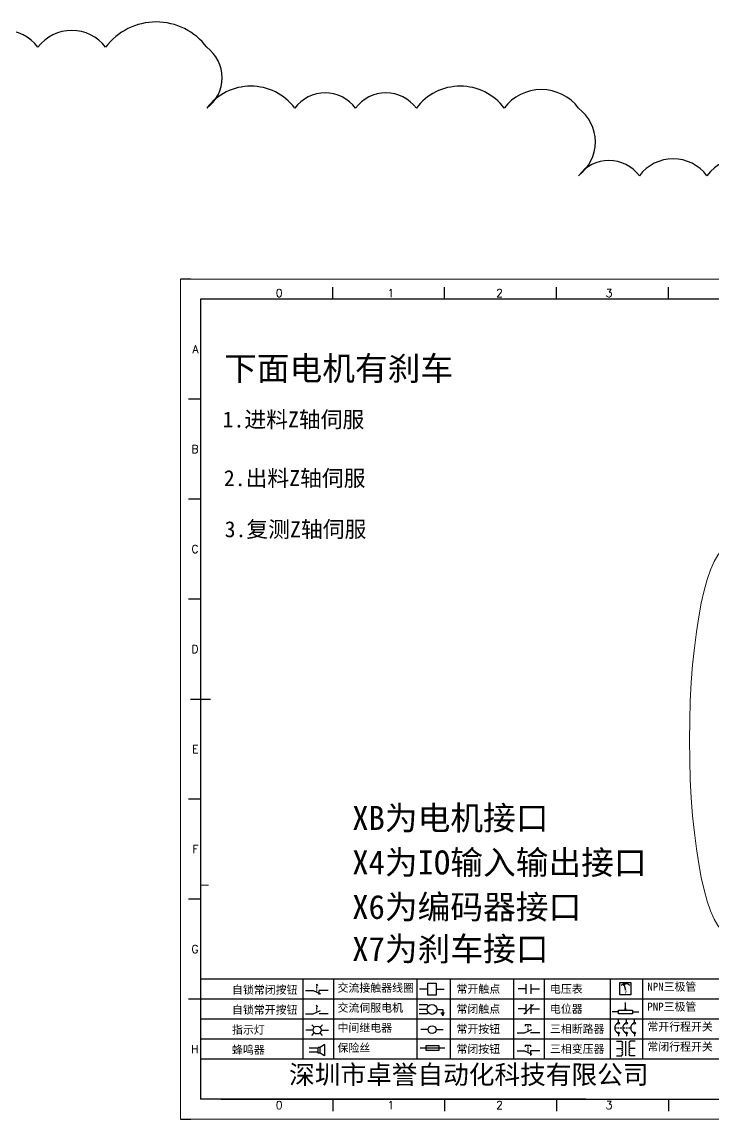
# Model space of a CAD drawing. Header units: millimetres. Extents: x -300 to 4617, y -106 to 3179.
# Drawn here: x 3225 to 3397.9, y 121.1 to 395.4 of the extents above; entities that cross this region are included whole.
import ezdxf
from ezdxf.enums import TextEntityAlignment as Align

# ---------------------------------------------------------------- set-up
doc = ezdxf.new("R2010")
doc.units = ezdxf.units.MM
doc.layers.add('AE_BOR', color=1, linetype='Continuous')
doc.styles.get("Standard").update_dxf_attribs({"font": ''})
doc.styles.add('WD', font='romans.shx', dxfattribs={"width": 0.8, "bigfont": 'gbcbig.shx'})
doc.styles.add('汉字', font='')
doc.styles.get('Standard').set_extended_font_data('SimSun')
doc.styles.get('汉字').set_extended_font_data('新宋体')

# ---------------------------------------------------------------- blocks, each defined once
blk = doc.blocks.new('*U4')
at = {"linetype": 'ByBlock'}
for p, q in [((-1909.23, -780.45), (-1909.23, -780.67)), ((-1909.23, -780.45), (-1908.92, -780.84)), ((-1909.23, -780.84), (-1909.23, -781.05)), ((-1909.23, -781.23), (-1909.23, -781.44)), ((-1909.23, -781.61), (-1909.23, -781.83)), ((-1911.92, -782.07), (-1910.06, -782.07)), ((-1910.06, -782.07), (-1908.18, -782.88)), ((-1909.23, -782), (-1909.23, -782.21)), ((-1909.23, -782.38), (-1909.23, -782.43)), ((-1908.52, -783.07), (-1908.52, -782.07)), ((-1906.25, -782.07), (-1908.52, -782.07))]:
    blk.add_line(p, q, dxfattribs=at)
blk = doc.blocks.new('*U6')
at = {"linetype": 'ByBlock'}
for p, q in [((-1910.06, -792.89), (-1908.18, -792.08)), ((-1908.88, -791.17), (-1909.23, -790.71)), ((-1909.23, -790.71), (-1909.23, -790.92)), ((-1909.23, -791.09), (-1909.23, -791.31)), ((-1909.23, -791.48), (-1909.23, -791.69)), ((-1909.23, -791.86), (-1909.23, -792.08)), ((-1909.23, -792.25), (-1909.23, -792.47)), ((-1911.92, -792.89), (-1910.06, -792.89)), ((-1906.25, -792.89), (-1908.52, -792.89))]:
    blk.add_line(p, q, dxfattribs=at)
blk = doc.blocks.new('蜂鸣器')
at = {"linetype": 'ByBlock'}
for p, q in [((-1908.8, -796.48), (-1911.01, -796.48)), ((-1908.8, -797.46), (-1911.01, -797.46)), ((-1908.25, -796.26), (-1908.8, -796.26)), ((-1908.8, -797.68), (-1908.8, -796.26)), ((-1908.25, -797.68), (-1908.8, -797.68)), ((-1907.17, -795.53), (-1908.25, -796.26)), ((-1908.25, -797.68), (-1908.25, -796.26)), ((-1907.17, -798.41), (-1908.25, -797.68)), ((-1907.17, -795.53), (-1907.17, -798.41))]:
    blk.add_line(p, q, dxfattribs=at)
blk = doc.blocks.new('指示灯')
at = {"linetype": 'ByBlock'}
for p, q in [((-1854.62, -775.59), (-1853.97, -776.23)), ((-1851.9, -775.59), (-1852.54, -776.23)), ((-1854.25, -776.92), (-1856.06, -776.92)), ((-1854.62, -778.25), (-1853.97, -777.61)), ((-1851.9, -778.25), (-1852.54, -777.61)), ((-1852.26, -776.92), (-1850.45, -776.92))]:
    blk.add_line(p, q, dxfattribs=at)
blk.add_circle((-1853.26, -776.92), 0.992, dxfattribs=at)
blk = doc.blocks.new('交流接触器线圈')
at = {"linetype": 'ByBlock'}
for p, q in [((-1880.82, -781.77), (-1882.87, -781.77)), ((-1878.72, -781.77), (-1876.67, -781.77))]:
    blk.add_line(p, q, dxfattribs=at)
blk.add_lwpolyline([(-1880.82, -780.28), (-1878.72, -780.28), (-1878.72, -783.26), (-1880.82, -783.26)], close=True, dxfattribs=at)
blk = doc.blocks.new('交流伺服电机')
at = {"linetype": 'ByBlock'}
for p, q in [((-1880.97, -785.75), (-1882.94, -785.75)), ((-1880.97, -786.85), (-1882.94, -786.85)), ((-1880.97, -785.75), (-1880.65, -786.03)), ((-1878.49, -786.85), (-1877.07, -786.85)), ((-1877.07, -786.85), (-1877.07, -787.72)), ((-1880.97, -787.94), (-1882.94, -787.94)), ((-1880.97, -787.94), (-1880.65, -787.67)), ((-1877.54, -787.72), (-1876.59, -787.72)), ((-1877.38, -788.01), (-1876.75, -788.01)), ((-1877.23, -788.29), (-1876.9, -788.29))]:
    blk.add_line(p, q, dxfattribs=at)
blk.add_circle((-1879.73, -786.85), 1.24, dxfattribs=at)
blk = doc.blocks.new('中间继电器')
at = {"linetype": 'ByBlock'}
for p, q in [((-1880.72, -791.92), (-1882.54, -791.92)), ((-1878.74, -791.92), (-1876.92, -791.92))]:
    blk.add_line(p, q, dxfattribs=at)
blk.add_circle((-1879.73, -791.92), 0.992, dxfattribs=at)
blk = doc.blocks.new('保险丝')
at = {"linetype": 'ByBlock'}
blk.add_line((-1882.72, -796.49), (-1876.55, -796.49), dxfattribs=at)
blk.add_lwpolyline([(-1881.2, -795.86), (-1878.06, -795.86), (-1878.06, -797.12), (-1881.2, -797.12)], close=True, dxfattribs=at)
blk = doc.blocks.new('常开按钮')
at = {"linetype": 'ByBlock'}
for p, q in [((-1910.06, -787.73), (-1908.18, -786.93)), ((-1909.9, -785.68), (-1908.56, -785.68)), ((-1909.9, -785.68), (-1909.9, -786.07)), ((-1909.23, -785.68), (-1909.23, -785.89)), ((-1909.23, -786.06), (-1909.23, -786.28)), ((-1909.23, -786.45), (-1909.23, -786.67)), ((-1909.23, -786.84), (-1909.23, -787.05)), ((-1908.56, -785.68), (-1908.56, -786.07)), ((-1911.92, -787.73), (-1910.06, -787.73)), ((-1909.23, -787.22), (-1909.23, -787.38)), ((-1906.25, -787.73), (-1908.52, -787.73))]:
    blk.add_line(p, q, dxfattribs=at)
blk = doc.blocks.new('常开触点')
at = {"linetype": 'ByBlock'}
for p, q in [((-1853.82, -782.99), (-1853.82, -780.56)), ((-1852.6, -782.99), (-1852.6, -780.56)), ((-1853.82, -781.77), (-1855.88, -781.77)), ((-1852.6, -781.77), (-1850.55, -781.77))]:
    blk.add_line(p, q, dxfattribs=at)
blk = doc.blocks.new('常闭触点')
at = {"linetype": 'ByBlock'}
for p, q in [((-1853.82, -786.77), (-1855.88, -786.77)), ((-1852.01, -785.66), (-1854.43, -788.1)), ((-1853.82, -787.99), (-1853.82, -785.56)), ((-1852.6, -787.99), (-1852.6, -785.56)), ((-1852.6, -786.77), (-1850.55, -786.77))]:
    blk.add_line(p, q, dxfattribs=at)
blk = doc.blocks.new('常闭按钮')
at = {"linetype": 'ByBlock'}
for p, q in [((-1856.13, -792.28), (-1854.28, -792.28)), ((-1854.28, -792.28), (-1852.4, -793.09)), ((-1854.11, -790.83), (-1852.77, -790.83)), ((-1854.11, -790.83), (-1854.11, -791.22)), ((-1853.44, -790.83), (-1853.44, -791.04)), ((-1853.44, -791.21), (-1853.44, -791.43)), ((-1853.44, -791.6), (-1853.44, -791.82)), ((-1853.44, -791.99), (-1853.44, -792.2)), ((-1853.44, -792.37), (-1853.44, -792.53)), ((-1852.77, -790.83), (-1852.77, -791.22)), ((-1850.47, -792.28), (-1852.73, -792.28)), ((-1852.73, -792.28), (-1852.73, -793.43))]:
    blk.add_line(p, q, dxfattribs=at)
blk = doc.blocks.new('电压表')
at = {"linetype": 'ByBlock'}
for p, q in [((-1814.84, -780.75), (-1814.91, -781.13)), ((-1814.6, -781.05), (-1814.91, -781.13)), ((-1814.84, -780.75), (-1814.46, -782.26)), ((-1814.84, -780.75), (-1814.6, -781.05))]:
    blk.add_line(p, q, dxfattribs=at)
blk.add_lwpolyline([(-1815.84, -780.34), (-1813.07, -780.34), (-1813.07, -783.49), (-1815.84, -783.49)], close=True, dxfattribs=at)
blk.add_arc((-1814.46, -782.26), 1.56, 46.8313, 133.1687, dxfattribs=at)
at = {"linetype": 'ByBlock', "insert": (-1814.7, -782.39), "char_height": 0.75, "width": 0.6768, "attachment_point": 1}
blk.add_mtext('V', dxfattribs=at)
blk = doc.blocks.new('电位器')
at = {"linetype": 'ByBlock'}
for p, q in [((-1814.45, -787.3), (-1814.62, -786.96)), ((-1814.62, -786.96), (-1814.27, -786.96)), ((-1814.45, -787.3), (-1814.45, -785.39)), ((-1814.45, -787.3), (-1814.27, -786.96)), ((-1816.21, -787.75), (-1817.79, -787.75)), ((-1812.68, -787.75), (-1811.1, -787.75))]:
    blk.add_line(p, q, dxfattribs=at)
blk.add_lwpolyline([(-1816.21, -787.3), (-1812.68, -787.3), (-1812.68, -788.2), (-1816.21, -788.2)], close=True, dxfattribs=at)
blk = doc.blocks.new('三相断路器')
at = {"linetype": 'ByBlock'}
for p, q in [((-1816.17, -790.33), (-1816.17, -789.7)), ((-1814.17, -790.33), (-1814.17, -789.7)), ((-1812.18, -790.33), (-1812.18, -789.7)), ((-1817.14, -791.74), (-1816.72, -791.74)), ((-1816.45, -791.74), (-1816.03, -791.74)), ((-1815.76, -791.74), (-1815.34, -791.74)), ((-1815.07, -791.74), (-1814.65, -791.74)), ((-1814.38, -791.74), (-1813.96, -791.74)), ((-1813.69, -791.74), (-1813.27, -791.74)), ((-1816.17, -793.19), (-1816.17, -793.83)), ((-1814.17, -793.19), (-1814.17, -793.83)), ((-1812.18, -793.19), (-1812.18, -793.83))]:
    blk.add_line(p, q, dxfattribs=at)
for centre in [(-1816.17, -790.55), (-1814.17, -790.55), (-1812.18, -790.55), (-1816.17, -792.98), (-1814.17, -792.98), (-1812.18, -792.98)]:
    blk.add_circle(centre, 0.219, dxfattribs=at)
for centre in [(-1815.81, -791.74), (-1813.82, -791.74), (-1811.83, -791.74)]:
    blk.add_arc(centre, 1.32, 115.5791, 244.4209, dxfattribs=at)
blk = doc.blocks.new('三相变压器')
at = {"linetype": 'ByBlock'}
for p, q in [((-1816.69, -795.03), (-1815.37, -795.03)), ((-1815.37, -795.03), (-1815.37, -795.24)), ((-1814.34, -798.7), (-1814.34, -795.04)), ((-1812, -795.03), (-1813.32, -795.03)), ((-1813.32, -795.03), (-1813.32, -795.24)), ((-1816.69, -796.87), (-1815.37, -796.87)), ((-1812, -796.87), (-1813.32, -796.87)), ((-1816.69, -798.71), (-1815.37, -798.71)), ((-1815.37, -798.71), (-1815.37, -798.5)), ((-1813.32, -798.71), (-1813.32, -798.5)), ((-1812, -798.71), (-1813.32, -798.71))]:
    blk.add_line(p, q, dxfattribs=at)
for centre, start, end in [((-1815.37, -795.51), 270, 90), ((-1813.32, -795.51), 90, 270), ((-1815.37, -796.06), 270, 90), ((-1815.37, -796.6), 270, 90), ((-1815.37, -797.14), 270, 90), ((-1815.37, -797.68), 270, 90), ((-1815.37, -798.23), 270, 90), ((-1813.32, -796.06), 90, 270), ((-1813.32, -796.6), 90, 270), ((-1813.32, -797.14), 90, 270), ((-1813.32, -797.68), 90, 270), ((-1813.32, -798.23), 90, 270)]:
    blk.add_arc(centre, 0.271, start, end, dxfattribs=at)

msp = doc.modelspace()

# ---------------------------------------------------------------- linework, layer by layer
at = {"color": 7}
for p, q in [((3556.724, 326.132), (3269.724, 326.132)), ((3269.724, 326.132), (3269.724, 126.132)), ((3274.754, 126.132), (3554.254, 126.132)), ((3395.521, 126.132), (3455.471, 126.132))]:
    msp.add_line(p, q, dxfattribs=at)
at = {"color": 7, "lineweight": 9, "ltscale": 0.1}
for p, q in [((3269.724, 179.561), (3271.724, 179.561)), ((3366.059, 126.132), (3395.521, 126.132)), ((3394.164, 126.132), (3394.164, 126.132)), ((3394.164, 126.132), (3394.164, 126.132)), ((3394.164, 126.132), (3394.164, 126.132)), ((3394.164, 126.132), (3394.164, 126.132))]:
    msp.add_line(p, q, dxfattribs=at)
at = {"color": 7, "linetype": 'ByBlock'}
for p, q in [((3556.724, 156.132), (3269.724, 156.132)), ((3556.724, 151.132), (3269.724, 151.132)), ((3556.724, 146.132), (3269.724, 146.132)), ((3556.724, 141.132), (3269.724, 141.132)), ((3556.724, 136.132), (3269.724, 136.132))]:
    msp.add_line(p, q, dxfattribs=at)
at = {"color": 7, "lineweight": -2}
for p, q in [((3295.303, 156.132), (3295.303, 136.132)), ((3302.98, 156.132), (3302.98, 136.132)), ((3323.77, 156.132), (3323.77, 136.132)), ((3332.123, 156.132), (3332.123, 136.132)), ((3347.978, 156.132), (3347.978, 136.132)), ((3355.627, 156.132), (3355.627, 136.132)), ((3372.119, 156.132), (3372.119, 136.132)), ((3380.221, 156.132), (3380.221, 136.132))]:
    msp.add_line(p, q, dxfattribs=at)
at = {"color": 7, "ltscale": 2}
msp.add_line((3366.059, 126.132), (3269.724, 126.132), dxfattribs=at)
msp.add_lwpolyline([(3414.931, 356.953, 0.5), (3396.343, 356.953, 0.5), (3379.446, 356.953, 0.5), (3364.238, 356.953, 0.5), (3364.238, 373.851, 0.5), (3345.651, 373.851, 0.5), (3323.684, 373.851, 0.5), (3308.476, 373.851, 0.5), (3293.268, 373.851, 0.5), (3271.301, 373.851, 0.5), (3271.301, 389.059, 0.5), (3245.955, 389.059, 0.5), (3229.057, 389.059, 0.5), (3212.16, 389.059, 0.5)], format="xyb")
at = {"color": 0, "lineweight": 0}
msp.add_ellipse((3402.065, 215.822), major_axis=(0, 48.495), ratio=0.2077159, dxfattribs=at)
at = {"layer": 'AE_BOR', "color": 7, "lineweight": 30}
for p, q in [((3267.254, 331.132), (3264.721, 331.132)), ((3267.224, 226.132), (3272.224, 226.132)), ((3264.721, 121.132), (3267.254, 121.132))]:
    msp.add_line(p, q, dxfattribs=at)
at = {"layer": 'AE_BOR', "color": 7, "lineweight": 15}
for p, q in [((3264.721, 331.132), (3561.721, 331.132)), ((3264.721, 121.132), (3264.721, 331.132)), ((3561.721, 121.132), (3264.721, 121.132))]:
    msp.add_line(p, q, dxfattribs=at)
at = {"layer": 'AE_BOR', "color": 7}
for p, q in [((3302.754, 326.132), (3302.754, 329.132)), ((3330.754, 326.132), (3330.754, 329.132)), ((3358.754, 326.132), (3358.754, 329.132)), ((3386.754, 326.132), (3386.754, 329.132)), ((3269.724, 301.132), (3266.724, 301.132)), ((3269.724, 276.132), (3266.724, 276.132)), ((3269.724, 251.132), (3266.724, 251.132)), ((3269.724, 201.132), (3266.724, 201.132)), ((3269.724, 176.132), (3266.724, 176.132)), ((3269.724, 151.132), (3266.724, 151.132)), ((3302.754, 126.132), (3302.754, 123.132)), ((3330.754, 126.132), (3330.754, 123.132)), ((3358.754, 126.132), (3358.754, 123.132)), ((3386.754, 126.132), (3386.754, 123.132))]:
    msp.add_line(p, q, dxfattribs=at)

# ---------------------------------------------------------------- block references
at = {"color": 7, "linetype": 'ByBlock'}
for name, p in [('*U4', (5207.913, 935.309)), ('交流接触器线圈', (5207.337, 935.401)), ('常开触点', (5204.991, 935.429)), ('电压表', (5190.43, 935.648)), ('*U6', (5207.913, 940.309)), ('交流伺服电机', (5207.337, 935.401)), ('常闭触点', (5204.991, 935.429)), ('电位器', (5190.43, 935.648)), ('三相断路器', (5190.43, 935.648)), ('指示灯', (5152.127, 920.309)), ('中间继电器', (5207.337, 935.401)), ('常开按钮', (5260.777, 930.429)), ('三相变压器', (5190.43, 935.648)), ('蜂鸣器', (5207.913, 935.309)), ('保险丝', (5207.337, 935.401)), ('常闭按钮', (5204.991, 930.429))]:
    msp.add_blockref(name, p, dxfattribs=at)

# ---------------------------------------------------------------- texts
at = {"color": 0}
for s, height, p in [('下面电机有刹车', 6, (3275.592, 305.789)), ('1.进料Z轴伺服', 4, (3275.225, 294.019)), ('2.出料Z轴伺服', 4, (3275.536, 279.352)), ('3.复测Z轴伺服', 4, (3275.739, 266.585)), ('XB为电机接口 ', 6, (3307.651, 193.404)), ('X4为IO输入输出接口 ', 6, (3307.651, 182.28)), ('X6为编码器接口 ', 6, (3307.651, 171.156)), ('X7为刹车接口 ', 6, (3307.651, 160.677))]:
    msp.add_text(s, height=height, dxfattribs=at).set_placement(p)
at = {"color": 7, "char_height": 2, "attachment_point": 1, "style": '汉字'}
for s, insert in [('{\\fKaiTi_GB2312|b0|i0|c134|p49;自锁常闭按钮}', (3277.58, 154.447)), ('{\\fKaiTi_GB2312|b0|i0|c134|p49;交流接触器线圈}', (3303.975, 154.941)), ('{\\fKaiTi_GB2312|b0|i0|c134|p49;常开触点}', (3333.728, 154.654)), ('{\\fKaiTi_GB2312|b0|i0|c134|p49;电压表}', (3357.088, 154.663)), ('{\\fKaiTi_GB2312|b0|i0|c134|p49;NPN三极管}', (3381.454, 155.224)), ('{\\fKaiTi_GB2312|b0|i0|c134|p49;自锁常开按钮}', (3277.58, 149.447)), ('{\\fKaiTi_GB2312|b0|i0|c134|p49;交流伺服电机}', (3303.975, 149.941)), ('{\\fKaiTi_GB2312|b0|i0|c134|p49;常闭触点}', (3333.728, 149.654)), ('{\\fKaiTi_GB2312|b0|i0|c134|p49;电位器}', (3357.088, 149.663)), ('{\\fKaiTi_GB2312|b0|i0|c134|p49;PNP三极管}', (3381.454, 150.224)), ('{\\fKaiTi_GB2312|b0|i0|c134|p49;常开行程开关}', (3381.454, 145.224)), ('{\\fKaiTi_GB2312|b0|i0|c134|p49;指示灯}', (3277.58, 144.447)), ('{\\fKaiTi_GB2312|b0|i0|c134|p49;中间继电器}', (3303.975, 144.941)), ('{\\fKaiTi_GB2312|b0|i0|c134|p49;常开按钮}', (3333.728, 144.654)), ('{\\fKaiTi_GB2312|b0|i0|c134|p49;三相断路器}', (3357.088, 144.663)), ('{\\fKaiTi_GB2312|b0|i0|c134|p49;保险丝}', (3303.975, 139.941)), ('{\\fKaiTi_GB2312|b0|i0|c134|p49;常闭按钮}', (3333.728, 139.654)), ('{\\fKaiTi_GB2312|b0|i0|c134|p49;三相变压器}', (3357.088, 139.663)), ('{\\fKaiTi_GB2312|b0|i0|c134|p49;常闭行程开关}', (3381.454, 140.224)), ('{\\fKaiTi_GB2312|b0|i0|c134|p49;蜂鸣器}', (3277.58, 139.447))]:
    msp.add_mtext(s, dxfattribs=dict(at, insert=insert))
at = {"color": 7, "lineweight": -2, "insert": (3291.858, 134.603), "char_height": 4.70644, "width": 96.11383, "attachment_point": 1}
msp.add_mtext('深圳市卓誉自动化科技有限公司', dxfattribs=at)
at = {"layer": 'AE_BOR', "color": 7, "style": 'WD'}
for s, p in [('0', (3289.391, 326.632)), ('1', (3317.317, 326.632)), ('2', (3344.466, 326.632)), ('3', (3371.866, 326.632)), ('0', (3289.391, 123.632)), ('1', (3317.317, 123.632)), ('2', (3344.466, 123.632)), ('3', (3371.866, 123.632))]:
    msp.add_text(s, height=2, dxfattribs=at).set_placement(p, align=Align.CENTER)
for s, p in [('A', (3269.224, 313.632)), ('B', (3269.224, 288.632)), ('C', (3269.224, 263.632)), ('D', (3269.224, 238.632)), ('E', (3269.224, 213.632)), ('F', (3269.224, 188.632)), ('G', (3269.224, 163.632)), ('H', (3269.224, 138.632))]:
    msp.add_text(s, height=2, dxfattribs=at).set_placement(p, align=Align.MIDDLE_RIGHT)

doc.saveas('drawing.dxf')
